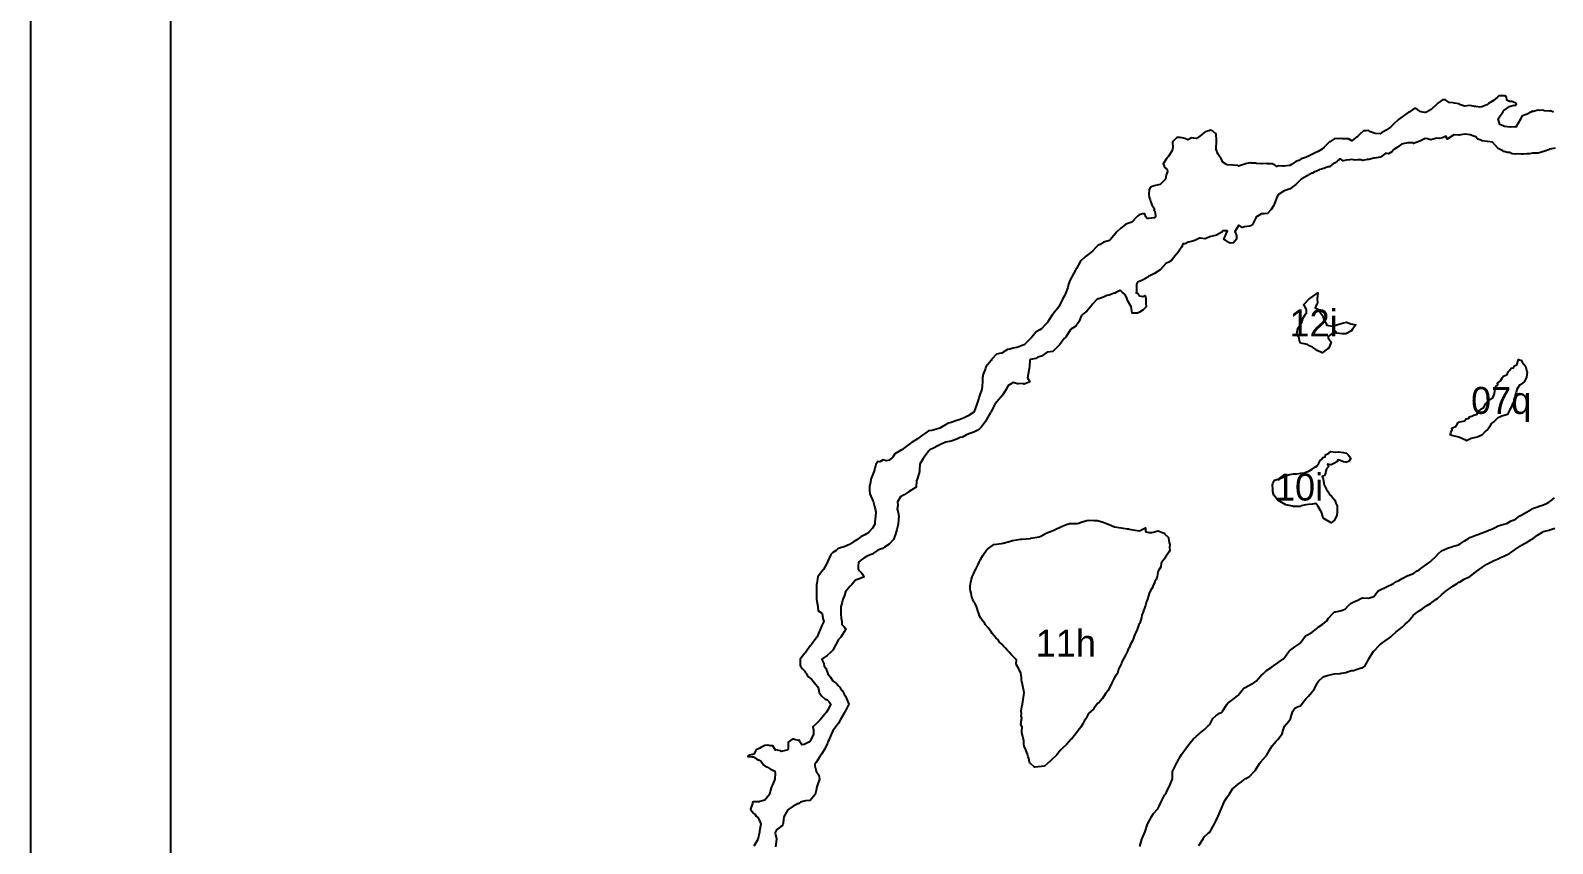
# Model space of a CAD drawing. Header units: millimetres. Extents: x 0 to 600, y 0 to 900.
# Drawn here: x 0 to 140.9, y 592 to 667.3 of the extents above; entities that cross this region are included whole.
import ezdxf
from ezdxf.enums import TextEntityAlignment as Align

# ---------------------------------------------------------------- set-up
doc = ezdxf.new("R2010")
doc.units = ezdxf.units.MM
for name, color, linetype in [('CORTE', 1, 'Continuous'), ('GRABADO', 5, 'Continuous'), ('HOJA', 8, 'Continuous')]:
    doc.layers.add(name, color=color, linetype=linetype)

msp = doc.modelspace()

# ---------------------------------------------------------------- linework, layer by layer
at = {"layer": 'CORTE'}
for points in [[(13, 377.07), (13, 627.09), (13, 627.13), (13, 627.58), (13, 627.58), (13, 642), (13, 642), (13, 642.16), (13, 642.63), (13, 642.63), (13, 643.42), (13, 644.02), (13, 645.05), (13, 645.07), (13, 645.47), (13, 645.77), (13, 645.77), (13, 645.91), (13, 645.91), (13, 646.1), (13, 646.25), (13, 646.79), (13, 647.56), (13, 657.51), (13, 657.59), (13, 657.64), (13, 657.79), (13, 658.26), (13, 658.68), (13, 659.4), (13, 669.77)], [(141.17, 656.36), (140.69, 656.26), (140.66, 656.25), (140.56, 656.21), (140.13, 656.04), (140, 656.03), (139.61, 655.88), (139.35, 655.89), (139.08, 655.9), (138.8, 655.83), (138.55, 655.84), (138.24, 655.79), (138.02, 655.79), (137.73, 655.82), (137.5, 655.79), (137.21, 655.84), (136.96, 655.95), (136.77, 655.94), (136.42, 656.06), (136.34, 656.11), (136.14, 656.21), (135.96, 656.29), (135.89, 656.33), (135.64, 656.61), (135.39, 656.91), (134.91, 656.96), (134.87, 656.98), (134.42, 657.02), (134.33, 657.1), (134.01, 657.19), (133.8, 657.42), (133.7, 657.45), (133.3, 657.6), (133.3, 657.6), (132.84, 657.65), (132.81, 657.64), (132.43, 657.6), (132.29, 657.57), (132.26, 657.57), (131.78, 657.59), (131.19, 657.2), (131.1, 657.46), (130.73, 657.32), (130.46, 657.26), (130.19, 657.28), (129.89, 657.18), (129.66, 657.13), (129.36, 657.23), (129.15, 657.26), (128.77, 657.07), (128.64, 657.01), (128.39, 656.91), (128.07, 656.79), (128.02, 656.84), (127.57, 656.86), (127.54, 656.85), (127.07, 656.77), (126.94, 656.72), (126.57, 656.46), (126.24, 656.23), (126.05, 656.01), (125.73, 655.82), (125.49, 655.89), (124.99, 655.52), (124.97, 655.51), (124.44, 655.43), (124.38, 655.43), (123.92, 655.31), (123.76, 655.31), (123.38, 655.22), (123.19, 655.27), (122.87, 655.26), (122.65, 655.24), (122.34, 655.31), (122.17, 655.27), (121.83, 655.23), (121.55, 655.17), (121.29, 655.36), (121.17, 655.3), (120.82, 655), (120.54, 654.83), (120.28, 654.64), (120.13, 654.63), (119.75, 654.47), (119.43, 654.39), (119.24, 654.29), (118.86, 654.13), (118.71, 654.05), (118.64, 654.03), (118.2, 653.79), (117.72, 653.5), (117.68, 653.47), (117.64, 653.45), (117.16, 652.98), (116.83, 652.75), (116.63, 652.58), (116.46, 652.53), (116.1, 652.41), (115.64, 652.13), (115.59, 652.11), (115.55, 652.07), (115.41, 651.82), (115.24, 651.39), (115.09, 651.01), (114.88, 650.68), (114.53, 650.32), (114.23, 650.28), (114, 650.26), (113.52, 650.01), (113.49, 650), (113.48, 649.99), (113.46, 649.92), (113.14, 649.29), (112.96, 649.16), (112.85, 649.13), (112.42, 649.06), (112.2, 649), (111.9, 649.23), (111.51, 648.63), (111.66, 648.26), (111.68, 647.92), (111.4, 647.58), (111.1, 647.55), (110.79, 647.72), (110.72, 647.79), (110.5, 647.91), (110.78, 648.59), (110.85, 648.65), (110.84, 648.67), (110.81, 648.7), (110.42, 648.7), (110.37, 648.69), (110.32, 648.59), (109.82, 648.3), (109.56, 648.24), (109.29, 648.17), (108.88, 648.02), (108.76, 647.96), (108.35, 648.03), (108.25, 648.01), (107.95, 647.88), (107.73, 647.78), (107.63, 647.75), (107.21, 647.64), (106.92, 647.5), (106.71, 647.5), (106.61, 647.22), (106.19, 646.61), (106.08, 646.51), (105.66, 645.95), (105.41, 645.8), (105.13, 645.67), (104.62, 645.12), (104.62, 645.11), (104.61, 645.1), (104.08, 644.74), (103.66, 644.55), (103.56, 644.49), (103.46, 644.41), (103.03, 644.15), (102.75, 644.04), (102.52, 643.94), (102.4, 643.76), (102.42, 643.61), (102.4, 643.08), (102.37, 642.93), (102.5, 642.97), (102.69, 642.69), (102.99, 642.62), (103.22, 642.71), (103.27, 642.4), (103.29, 641.99), (103.31, 641.67), (103.04, 641.38), (102.69, 641.18), (102.49, 641.09), (102, 641.08), (101.91, 641.7), (101.92, 641.72), (101.9, 641.73), (101.68, 642.09), (101.55, 642.36), (101.5, 642.55), (101.37, 642.78), (101.27, 642.88), (101.07, 643.03), (100.95, 643.15), (100.91, 643.17), (100.57, 643.02), (100.4, 642.94), (100.34, 642.93), (99.88, 642.75), (99.66, 642.71), (99.37, 642.57), (98.91, 642.42), (98.85, 642.4), (98.75, 642.33), (98.35, 641.9), (98.15, 641.65), (97.82, 641.26), (97.41, 640.94), (97.31, 640.86), (97.06, 640.27), (96.78, 639.86), (96.31, 639.56), (96.26, 639.49), (95.86, 638.87), (95.73, 638.73), (95.3, 638.17), (95.21, 638.08), (94.97, 637.85), (94.67, 637.53), (94.15, 637.48), (94.15, 637.48), (94.13, 637.47), (93.62, 637.11), (93.27, 637), (93.09, 636.88), (92.57, 636.78), (92.57, 636.78), (92.56, 636.78), (92.54, 636.72), (92.52, 636.13), (92.48, 635.94), (92.37, 635.43), (92.33, 635.08), (92.55, 634.71), (92.01, 634.49), (91.91, 634.56), (91.5, 634.54), (91.38, 634.54), (90.98, 634.65), (90.98, 634.65), (90.51, 634.36), (90.34, 634.02), (89.99, 633.49), (89.89, 633.32), (89.46, 632.83), (89.3, 632.63), (88.95, 631.96), (88.94, 631.94), (88.9, 631.87), (88.53, 631.24), (88.42, 631.06), (88.05, 630.54), (87.88, 630.36), (87.65, 630.22), (87.34, 630.05), (86.88, 629.9), (86.82, 629.87), (86.68, 629.82), (86.29, 629.61), (86.1, 629.56), (85.77, 629.4), (85.35, 629.26), (85.24, 629.24), (84.72, 629.12), (84.21, 628.9), (83.95, 628.78), (83.69, 628.6), (83.29, 628.44), (83.19, 628.33), (82.76, 627.76), (82.67, 627.63), (82.36, 627.09), (82.31, 626.61), (82.32, 626.41), (82.16, 625.89), (82.1, 625.7), (82.05, 625.56), (82, 624.98), (81.6, 624.73), (81.26, 624.51), (81.08, 624.38), (80.89, 624.27), (80.57, 624.08), (80.29, 623.62), (80.32, 623.27), (80.26, 622.94), (80.33, 622.61), (80.41, 622.26), (80.39, 621.98), (80.34, 621.54), (80.22, 621.05), (80.17, 620.84), (80.06, 620.53), (79.9, 620.13), (79.52, 619.7), (79.08, 619.41), (78.99, 619.35), (78.9, 619.29), (78.46, 619.13), (78.05, 618.85), (77.94, 618.77), (77.76, 618.71), (77.42, 618.56), (77.18, 618.39), (76.9, 618.22), (76.66, 618.04), (76.63, 617.67), (76.63, 617.41), (76.75, 617.21), (76.91, 617.08), (77.05, 616.91), (77.18, 616.65), (76.89, 616.55), (76.77, 616.47), (76.38, 616.36), (76.06, 615.95), (75.87, 615.76), (75.48, 615.27), (75.36, 614.95), (75.23, 614.59), (75.16, 614.32), (75.03, 613.9), (75.05, 613.5), (75.03, 613.22), (75.07, 612.85), (75.14, 612.53), (75.13, 612.25), (75.35, 612.03), (75.39, 611.94), (75.49, 611.85), (75.35, 611.56), (75.04, 611.09), (74.83, 610.85), (74.58, 610.41), (74.3, 609.89), (74.11, 609.69), (73.77, 609.39), (73.27, 609.04), (73.27, 609.03), (73.27, 609.02), (73.45, 608.63), (73.5, 608.39), (73.64, 608.2), (73.79, 607.77), (73.82, 607.73), (73.82, 607.7), (74.07, 607.39), (74.3, 607.05), (74.31, 607.04), (74.32, 607.02), (74.64, 606.78), (74.82, 606.58), (74.93, 606.45), (74.99, 606.32), (75.19, 606.1), (75.35, 605.81), (75.42, 605.71), (75.48, 605.61), (75.62, 605.26), (75.77, 604.88), (75.53, 604.39), (75.42, 604.16), (75.35, 604.03), (75.02, 603.46), (74.83, 603.13), (74.55, 602.76), (74.31, 602.4), (74.13, 602.07), (73.91, 601.54), (73.83, 601.38), (73.79, 601.27), (73.53, 600.68), (73.26, 600.24), (73.05, 599.98), (72.74, 599.49), (72.62, 599.31), (72.62, 599.17), (72.75, 598.66), (72.99, 598.29), (73.06, 597.94), (72.88, 597.4), (72.81, 597.23), (72.75, 596.88), (72.65, 596.52), (72.19, 595.97), (71.75, 595.92), (71.65, 595.89), (71.3, 595.79), (71.14, 595.69), (71.04, 595.66), (70.62, 595.42), (70.14, 595.1), (70.12, 595.09), (69.75, 594.44), (69.71, 593.9), (69.68, 593.74), (69.59, 593.61), (69.44, 593.53), (69.08, 593.25), (68.99, 593.06), (68.97, 592.93), (69.08, 592.42), (69.08, 592.42), (69.1, 592.41), (69.09, 592.37), (69.09, 592.37), (68.99, 591.68)], [(102.72, 591.71), (102.91, 592.38), (102.92, 592.41), (102.93, 592.44), (103.2, 593.1), (103.43, 593.77), (103.44, 593.8), (103.45, 593.83), (103.83, 594.5), (103.98, 594.77), (104.4, 595.2), (104.5, 595.43), (104.72, 595.89), (105.02, 596.44), (105.12, 596.59), (105.25, 596.88), (105.46, 597.28), (105.54, 597.45), (105.73, 597.95), (105.73, 598.2), (105.73, 598.65), (106.07, 599.31), (106.1, 599.37), (106.21, 599.56), (106.5, 600.06), (106.59, 600.22), (106.97, 600.76), (107.12, 600.99), (107.51, 601.46), (107.65, 601.63), (107.98, 601.9), (108.18, 602.11), (108.25, 602.17), (108.7, 602.52), (109.06, 602.86), (109.21, 603.01), (109.48, 603.54), (109.75, 603.81), (110.11, 604.04), (110.27, 604.11), (110.38, 604.24), (110.78, 604.84), (110.85, 604.94), (111.32, 605.32), (111.75, 605.64), (111.83, 605.71), (112.32, 606.32), (112.36, 606.37), (112.41, 606.39), (112.89, 606.65), (113.31, 606.89), (113.41, 606.95), (113.5, 607.02), (113.92, 607.5), (114.16, 607.72), (114.45, 607.98), (114.85, 608.25), (114.98, 608.33), (115.1, 608.42), (115.5, 608.72), (115.97, 609.03), (116.02, 609.06), (116.06, 609.1), (116.53, 609.76), (116.59, 609.81), (117.07, 610.18), (117.53, 610.5), (117.58, 610.54), (118.07, 611.19), (118.11, 611.23), (118.17, 611.26), (118.64, 611.5), (119.1, 611.89), (119.16, 611.93), (119.24, 612), (119.68, 612.3), (120.02, 612.58), (120.19, 612.85), (120.58, 613.27), (120.74, 613.43), (120.87, 613.43), (121.28, 613.52), (121.5, 613.59), (121.77, 613.71), (122, 613.97), (122.3, 614.23), (122.6, 614.37), (122.83, 614.48), (123.25, 614.68), (123.36, 614.71), (123.41, 614.73), (123.9, 614.69), (124.39, 614.84), (124.78, 615.36), (124.92, 615.44), (125.02, 615.5), (125.45, 615.67), (125.82, 615.87), (125.97, 615.93), (126.2, 616.06), (126.49, 616.23), (126.7, 616.34), (127.01, 616.52), (127.48, 616.76), (127.54, 616.78), (127.56, 616.8), (128.06, 616.99), (128.4, 617.22), (128.57, 617.33), (128.75, 617.45), (129.09, 617.7), (129.5, 617.99), (129.61, 618.07), (129.69, 618.14), (130.13, 618.54), (130.38, 618.83), (130.66, 619.08), (130.94, 619.2), (131.2, 619.32), (131.69, 619.49), (131.73, 619.5), (131.9, 619.54), (132.24, 619.63), (132.38, 619.73), (132.76, 619.97), (133.16, 620.23), (133.28, 620.3), (133.37, 620.34), (133.82, 620.53), (134.11, 620.63), (134.34, 620.7), (134.85, 620.91), (134.86, 620.92), (134.89, 620.93), (135.38, 621.11), (135.61, 621.24), (135.91, 621.38), (136.34, 621.51), (136.43, 621.54), (136.7, 621.62), (136.95, 621.77), (137.11, 621.84), (137.47, 621.98), (137.92, 622.31), (137.99, 622.36), (138.03, 622.37), (138.51, 622.65), (138.95, 622.89), (139.03, 622.95), (139.18, 623.01), (139.57, 623.15), (139.71, 623.2), (140.09, 623.34), (140.45, 623.5), (140.6, 623.58), (140.79, 623.7), (141.13, 623.97)]]:
    msp.add_lwpolyline(points, dxfattribs=at)
for points in [[(117.59, 638.31), (117.56, 638.38), (117.49, 638.53), (117.46, 638.8), (117.41, 638.91), (117.27, 639.21), (117.35, 639.65), (117.36, 639.66), (117.36, 639.69), (117.66, 640.15), (117.74, 640.3), (117.82, 640.59), (118.06, 640.99), (118.14, 641.06), (118.14, 641.15), (118.14, 641.43), (118, 641.71), (117.89, 641.84), (118.03, 642), (118.36, 642.38), (118.56, 642.49), (119.2, 642.95), (119.13, 642.41), (119.16, 642.02), (119.13, 641.96), (119.12, 641.94), (118.97, 641.58), (119.23, 641.44), (119.36, 641.22), (119.54, 641), (119.65, 640.83), (119.77, 640.47), (119.8, 640.44), (119.91, 640.23), (120.01, 640.02), (120.01, 639.98), (120.2, 639.93), (120.56, 639.89), (121.05, 640.02), (121.59, 640.19), (121.86, 640.23), (122.25, 640.08), (122.71, 640.01), (122.42, 639.61), (122.33, 639.43), (121.79, 639.18), (121.47, 639.17), (120.92, 639.24), (120.88, 639.37), (120.63, 639.38), (120.53, 639.19), (120.17, 638.91), (120.15, 638.78), (120.21, 638.71), (120.44, 638.38), (120.25, 637.92), (120.24, 637.9), (120.24, 637.87), (120.11, 637.77), (119.6, 637.42), (119.14, 637.62), (119.01, 637.71), (118.72, 637.94), (118.44, 638.04), (118.24, 638.18), (117.77, 638.26), (117.59, 638.31)], [(138.57, 635.62), (138.52, 635.14), (138.5, 635.06), (138.31, 634.72), (138.02, 634.51), (137.98, 634.43), (137.88, 634.41), (137.71, 634.15), (137.62, 634.01), (137.58, 633.74), (137.47, 633.5), (137.46, 633.32), (137.36, 632.97), (137.34, 632.88), (137.21, 632.63), (137.15, 632.51), (137.17, 632.46), (136.96, 632.1), (136.87, 631.91), (136.75, 631.7), (136.47, 631.59), (136.23, 631.54), (135.84, 631.36), (135.83, 631.35), (135.81, 631.33), (135.53, 631.05), (135.26, 630.85), (135.21, 630.8), (135.13, 630.57), (135.01, 630.41), (134.93, 630.33), (134.7, 630.11), (134.42, 629.82), (134.41, 629.81), (134.39, 629.79), (133.95, 629.59), (133.69, 629.54), (133.41, 629.48), (132.98, 629.26), (132.93, 629.28), (132.26, 629.6), (131.6, 629.76), (131.56, 629.77), (131.47, 629.81), (131.49, 629.89), (131.52, 630), (131.64, 630.28), (131.6, 630.42), (132, 630.61), (132.19, 630.96), (132.23, 630.98), (132.26, 630.99), (132.77, 631.1), (132.94, 631.3), (133.16, 631.32), (133.26, 631.49), (133.55, 631.56), (133.64, 631.62), (133.97, 631.74), (134.06, 631.99), (134.19, 632.1), (134.32, 632.22), (134.56, 632.33), (134.62, 632.5), (134.76, 632.7), (135.02, 633.03), (135.05, 633.04), (135.06, 633.05), (135.42, 633.25), (135.52, 633.54), (135.56, 633.63), (135.61, 634.06), (135.64, 634.11), (135.69, 634.28), (135.86, 634.45), (135.84, 634.59), (136.11, 634.82), (136.3, 635.13), (136.35, 635.17), (136.4, 635.24), (136.73, 635.41), (136.84, 635.65), (136.94, 635.76), (137.1, 636), (137.33, 636.03), (137.42, 636.19), (137.63, 636.29), (137.75, 636.69), (137.76, 636.7), (137.79, 636.79), (138.1, 636.71), (138.12, 636.53), (138.44, 636.16), (138.54, 635.68), (138.57, 635.62)], [(118.3, 626.42), (118.68, 626.65), (119.03, 626.87), (119.08, 626.85), (119.07, 626.87), (119.28, 627.2), (119.42, 627.44), (119.55, 627.54), (119.68, 627.71), (119.89, 627.79), (119.9, 627.96), (120.21, 628.11), (120.4, 628.28), (120.85, 628.2), (121.12, 628.24), (121.57, 628.18), (121.85, 628.11), (122.02, 627.97), (122.26, 627.65), (122.06, 627.33), (121.86, 627.29), (121.81, 627.29), (121.59, 627.32), (121.12, 627.51), (121.03, 627.47), (121.03, 627.35), (120.68, 627.16), (120.43, 627.04), (120.09, 627.11), (120.19, 626.85), (120, 626.68), (119.92, 626.33), (119.91, 626.24), (119.78, 626.03), (119.6, 625.96), (119.66, 625.85), (119.75, 625.36), (119.77, 625.32), (119.8, 625.19), (119.96, 624.82), (120.15, 624.55), (120.28, 624.3), (120.48, 624.14), (120.79, 623.77), (120.87, 623.48), (121, 623.23), (121, 622.82), (120.98, 622.68), (120.95, 622.33), (120.84, 622.13), (120.74, 621.92), (120.43, 621.67), (119.71, 622.11), (119.66, 622.24), (119.53, 622.66), (119.46, 622.81), (119.23, 623.17), (119.01, 623.46), (118.7, 623.39), (118.35, 623.35), (118.09, 623.33), (117.67, 623.23), (117.59, 623.19), (116.95, 623.19), (116.86, 623.2), (116.23, 623.34), (115.65, 623.67), (115.51, 623.75), (115.14, 624.22), (115.05, 624.57), (115.03, 624.77), (115.01, 625.14), (115.04, 625.32), (115.18, 625.61), (115.54, 625.7), (115.71, 625.76), (115.99, 625.89), (116.13, 625.96), (116.22, 626.02), (116.59, 626.15), (116.95, 626.2), (117.24, 626.2), (117.64, 626.28), (117.83, 626.28), (118.28, 626.42), (118.3, 626.42)], [(93.93, 599.18), (93.93, 599.17), (93.9, 599.15), (93.02, 599.03), (92.98, 599.04), (92.57, 599.41), (92.55, 599.44), (92.52, 599.51), (92.44, 599.85), (92.37, 599.99), (92.33, 600.26), (92.2, 600.55), (92.17, 600.66), (92.01, 601), (92, 601.07), (91.99, 601.11), (91.99, 601.49), (91.93, 601.77), (91.89, 601.89), (91.8, 602.21), (91.81, 602.31), (91.79, 602.38), (91.84, 602.74), (91.7, 603.04), (91.73, 603.17), (91.74, 603.26), (91.78, 603.58), (91.73, 603.81), (91.77, 604.01), (91.74, 604.24), (91.77, 604.44), (91.8, 604.63), (91.86, 604.87), (91.88, 605.1), (91.92, 605.3), (91.94, 605.51), (91.99, 605.73), (92, 605.94), (91.99, 606.13), (91.96, 606.23), (91.9, 606.54), (91.82, 606.84), (91.81, 606.95), (91.76, 607.16), (91.75, 607.37), (91.73, 607.5), (91.7, 607.77), (91.56, 608.04), (91.52, 608.15), (91.31, 608.52), (91.29, 608.56), (91.28, 608.62), (91.3, 608.98), (91.19, 609.11), (90.96, 609.32), (90.82, 609.49), (90.63, 609.69), (90.46, 609.86), (90.28, 610.07), (90.11, 610.25), (89.93, 610.44), (89.73, 610.61), (89.59, 610.82), (89.4, 611.02), (89.24, 611.19), (89.06, 611.43), (88.95, 611.57), (88.75, 611.86), (88.68, 611.95), (88.41, 612.26), (88.36, 612.34), (88.1, 612.7), (88.09, 612.72), (88.01, 612.85), (87.85, 613.12), (87.83, 613.19), (87.71, 613.53), (87.65, 613.75), (87.6, 613.93), (87.43, 614.25), (87.39, 614.32), (87.24, 614.61), (87.2, 614.72), (87.18, 614.77), (87.09, 615.14), (87.05, 615.38), (87, 615.56), (87.01, 615.85), (87.03, 616), (87.08, 616.17), (87.13, 616.44), (87.2, 616.66), (87.31, 616.9), (87.52, 617.34), (87.53, 617.36), (87.54, 617.39), (87.74, 617.81), (87.83, 618.02), (87.97, 618.27), (88.19, 618.65), (88.24, 618.73), (88.53, 619.13), (88.59, 619.21), (88.61, 619.23), (88.73, 619.32), (89.2, 619.67), (89.92, 619.76), (90.07, 619.79), (90.54, 619.92), (90.83, 620.01), (90.93, 620.03), (91.68, 620.15), (91.81, 620.16), (92.59, 620.23), (92.62, 620.24), (93.41, 620.37), (93.55, 620.44), (94.04, 620.71), (94.6, 620.92), (94.76, 620.98), (94.93, 621.09), (95.42, 621.3), (96, 621.54), (96.14, 621.58), (96.2, 621.59), (96.47, 621.6), (96.93, 621.59), (97.06, 621.63), (97.29, 621.72), (97.8, 621.89), (97.99, 621.9), (98.48, 621.89), (98.71, 621.88), (98.81, 621.88), (99.34, 621.74), (99.64, 621.62), (99.87, 621.52), (100.36, 621.3), (100.37, 621.29), (100.39, 621.29), (100.99, 621.19), (101.55, 621.1), (101.68, 621.12), (101.72, 621.07), (102.26, 620.98), (102.68, 620.94), (103.23, 621.19), (103.26, 620.85), (103.54, 620.78), (103.83, 620.78), (104.41, 620.92), (104.88, 620.73), (104.99, 620.7), (105.01, 620.66), (105.37, 620.31), (105.39, 620.26), (105.39, 620.21), (105.44, 619.85), (105.51, 619.66), (105.48, 619.41), (105.51, 619.09), (105.41, 618.94), (105.1, 618.48), (105.1, 618.48), (105.1, 618.47), (104.73, 618), (104.69, 617.93), (104.66, 617.59), (104.43, 617.18), (104.4, 617.13), (104.4, 617.06), (104.32, 616.7), (104.23, 616.41), (104.12, 616.24), (103.98, 615.88), (103.93, 615.79), (103.91, 615.75), (103.69, 615.33), (103.58, 615.11), (103.52, 614.9), (103.42, 614.59), (103.37, 614.45), (103.34, 614.37), (103.24, 614.01), (103.1, 613.62), (103.07, 613.57), (103.05, 613.48), (102.92, 613.13), (102.87, 612.89), (102.8, 612.69), (102.71, 612.39), (102.64, 612.24), (102.61, 612.15), (102.48, 611.79), (102.33, 611.44), (102.27, 611.34), (102.21, 611.16), (102.09, 610.9), (102.04, 610.75), (101.86, 610.44), (101.72, 610.08), (101.65, 609.98), (101.59, 609.79), (101.45, 609.54), (101.4, 609.42), (101.2, 609.07), (101.06, 608.79), (101.02, 608.63), (100.85, 608.31), (100.78, 608.17), (100.75, 608.12), (100.64, 607.73), (100.43, 607.43), (100.34, 607.27), (100.17, 606.9), (100.14, 606.82), (100.11, 606.77), (99.87, 606.36), (99.78, 606.13), (99.58, 605.89), (99.36, 605.55), (99.25, 605.41), (98.91, 605.01), (98.81, 604.93), (98.47, 604.48), (98.46, 604.46), (97.96, 604), (97.95, 603.98), (97.9, 603.89), (97.72, 603.52), (97.6, 603.38), (97.44, 603.06), (97.26, 602.74), (97.12, 602.58), (96.82, 602.19), (96.75, 602.11), (96.38, 601.65), (96.36, 601.63), (96.16, 601.4), (95.94, 601.15), (95.92, 601.13), (95.57, 600.81), (95.4, 600.65), (95.39, 600.65), (95.35, 600.59), (95.04, 600.18), (94.96, 600.11), (94.51, 599.68), (94.45, 599.63), (93.93, 599.18)]]:
    msp.add_lwpolyline(points, close=True, dxfattribs=at)
at = {"layer": 'GRABADO'}
for points in [[(13, 377.07), (13, 596.92), (13, 596.92), (13, 596.98), (13, 597.55), (13, 597.55), (13, 616.09), (13, 616.09), (13, 616.3), (13, 616.9), (13, 616.9), (13, 617.91), (13, 618.69), (13, 620.02), (13, 620.04), (13, 620.55), (13, 620.94), (13, 620.94), (13, 621.11), (13, 621.11), (13, 621.36), (13, 621.55), (13, 622.26), (13, 623.23), (13, 636.03), (13, 636.14), (13, 636.2), (13, 636.39), (13, 637), (13, 637.53), (13, 638.46), (13, 651.8), (13, 651.8), (13, 651.87), (13, 665.2), (13, 665.55), (13, 665.76), (13, 665.9), (13, 666.07), (13, 666.67), (13, 667.18), (13, 667.8)], [(141.02, 659.69), (140.74, 659.81), (140.65, 659.78), (140.2, 659.82), (140.1, 659.86), (139.72, 659.85), (139.6, 659.87), (139.13, 659.76), (139.08, 659.78), (138.91, 659.69), (138.58, 659.5), (138.39, 659.44), (138.08, 659.32), (137.97, 659.03), (137.54, 658.31), (137.03, 658.33), (137, 658.31), (136.48, 658.36), (136.42, 658.4), (136.05, 658.55), (135.91, 659.07), (136.36, 659.75), (136.38, 659.79), (136.4, 659.82), (136.43, 659.84), (136.95, 660.2), (137.36, 660.34), (137.47, 660.32), (137.59, 660.45), (137.55, 660.52), (137.47, 660.55), (137.18, 660.66), (136.96, 660.69), (136.7, 660.81), (136.66, 661.1), (136.52, 661.19), (136.45, 661.21), (136.01, 661.19), (135.95, 661.21), (135.83, 661.09), (135.46, 660.76), (135, 660.48), (134.93, 660.43), (134.86, 660.38), (134.39, 660.19), (134.2, 660.16), (133.84, 660.21), (133.7, 660.2), (133.3, 660.32), (133.28, 660.32), (132.79, 660.23), (132.69, 660.26), (132.4, 660.38), (132.3, 660.46), (132.26, 660.47), (131.85, 660.53), (131.74, 660.56), (131.36, 660.59), (131.19, 660.71), (131.01, 660.82), (130.73, 660.83), (130.32, 660.51), (130.24, 660.46), (130.19, 660.4), (129.7, 659.94), (129.25, 659.69), (129.16, 659.66), (129.12, 659.65), (128.88, 659.68), (128.64, 659.76), (128.57, 659.8), (128.32, 660.03), (128.11, 660.04), (127.65, 659.69), (127.61, 659.66), (127.57, 659.65), (127.09, 659.33), (126.67, 659), (126.58, 658.91), (126.31, 658.66), (126.05, 658.41), (125.93, 658.31), (125.52, 658.03), (125.11, 657.76), (124.98, 657.67), (124.5, 657.71), (124.41, 657.74), (124.08, 657.87), (123.89, 657.99), (123.67, 657.97), (123.42, 657.97), (123.06, 657.62), (122.91, 657.48), (122.69, 657.32), (122.35, 657.04), (122.03, 657.21), (121.82, 657.21), (121.53, 657.22), (121.29, 657.26), (121.02, 657.23), (120.79, 657.25), (120.3, 656.94), (120.29, 656.94), (120.28, 656.93), (119.78, 656.44), (119.54, 656.22), (119.24, 656.05), (119.03, 655.95), (118.71, 655.81), (118.21, 655.54), (118.18, 655.53), (118.14, 655.52), (117.67, 655.36), (117.44, 655.22), (117.15, 655.13), (116.75, 654.83), (116.61, 654.76), (116.55, 654.75), (116.08, 654.7), (115.97, 654.68), (115.56, 654.71), (115.42, 654.65), (115.16, 654.83), (115.03, 654.88), (115, 654.89), (114.55, 654.9), (114.49, 654.92), (114.04, 654.9), (113.98, 654.89), (113.53, 654.94), (113.44, 654.96), (113.04, 654.97), (112.93, 654.99), (112.48, 654.89), (112.43, 654.87), (112.23, 654.82), (111.87, 654.7), (111.81, 654.75), (111.36, 654.77), (111.33, 654.78), (110.83, 654.8), (110.81, 654.81), (110.76, 654.83), (110.41, 655.05), (110.25, 655.41), (110.21, 655.47), (110.12, 655.54), (109.93, 655.84), (109.8, 656.26), (109.78, 656.36), (109.81, 656.98), (109.81, 657.1), (109.78, 657.68), (109.78, 657.69), (109.77, 657.69), (109.49, 657.94), (109.27, 658.01), (109.01, 657.92), (108.78, 657.87), (108.45, 657.61), (108.27, 657.48), (107.98, 657.24), (107.69, 657.28), (107.5, 657.31), (107.18, 657.13), (106.89, 657.25), (106.64, 657.31), (106.46, 657.34), (106.16, 657.34), (105.74, 656.95), (105.77, 656.39), (105.75, 656.26), (105.68, 656.08), (105.33, 655.54), (105.15, 655.34), (104.87, 654.89), (104.96, 654.68), (105.14, 654.48), (105.26, 654.37), (105.27, 654.19), (105.16, 653.88), (105.09, 653.47), (104.6, 652.99), (104.18, 652.89), (104.06, 652.87), (103.7, 652.75), (103.59, 652.53), (103.54, 652.11), (103.55, 652.06), (103.59, 651.81), (103.69, 651.57), (103.71, 651.44), (103.84, 651.1), (104.08, 650.73), (104.03, 650.6), (104.11, 650.52), (104.16, 650.09), (104.16, 650), (104.08, 649.92), (104.01, 649.9), (103.53, 649.84), (103.39, 649.84), (103.29, 650), (103.18, 650.26), (103.01, 650.26), (102.66, 650.17), (102.52, 650.07), (102.42, 649.98), (101.99, 649.51), (101.52, 649.36), (101.47, 649.33), (101.39, 649.28), (100.95, 648.95), (100.56, 648.59), (100.44, 648.43), (100.01, 647.89), (99.9, 647.81), (99.81, 647.78), (99.37, 647.66), (99.05, 647.45), (98.86, 647.36), (98.69, 647.2), (98.34, 646.82), (97.93, 646.5), (97.82, 646.41), (97.63, 646.25), (97.3, 645.96), (97.19, 645.82), (96.86, 645.22), (96.8, 645.13), (96.79, 645.11), (96.43, 644.44), (96.27, 644.16), (96.11, 643.76), (96.04, 643.45), (95.91, 643.06), (95.75, 642.68), (95.57, 642.36), (95.22, 641.67), (95.21, 641.65), (94.69, 641.01), (94.64, 640.96), (94.36, 640.51), (94.2, 640.27), (94.17, 640.21), (93.99, 640.03), (93.63, 639.63), (93.47, 639.55), (93.11, 639.34), (92.71, 638.87), (92.6, 638.74), (92.22, 638.37), (92.07, 638.21), (91.99, 638.16), (91.52, 637.96), (91.33, 637.91), (90.99, 637.84), (90.69, 637.75), (90.48, 637.71), (90.08, 637.47), (89.96, 637.38), (89.87, 637.36), (89.44, 637.27), (89, 636.78), (88.94, 636.71), (88.47, 636.1), (88.43, 635.97), (88.22, 635.43), (88.16, 635.08), (88.14, 634.75), (88.11, 634.32), (88.08, 634.04), (87.91, 633.52), (87.85, 633.34), (87.82, 633.22), (87.64, 632.64), (87.38, 631.96), (87.35, 631.92), (86.83, 631.58), (86.45, 631.4), (86.3, 631.32), (85.99, 631.21), (85.77, 631.13), (85.69, 631.1), (85.24, 630.95), (85.01, 630.89), (84.74, 630.75), (84.37, 630.52), (84.21, 630.43), (84.11, 630.4), (83.68, 630.29), (83.43, 630.2), (83.16, 630.19), (82.68, 629.83), (82.65, 629.81), (82.63, 629.8), (82.13, 629.43), (81.63, 629.13), (81.61, 629.11), (81.57, 629.09), (81.08, 628.73), (80.67, 628.44), (80.56, 628.35), (80.42, 628.26), (80.05, 628.06), (79.85, 627.76), (79.5, 627.47), (79.23, 627.41), (78.96, 627.49), (78.65, 627.31), (78.46, 627.34), (78.27, 627.08), (78.19, 626.69), (78.1, 626.39), (77.97, 626.09), (77.81, 625.7), (77.78, 625.44), (77.69, 625.02), (77.7, 624.66), (77.71, 624.35), (77.81, 624.15), (77.97, 623.79), (78.01, 623.71), (78.02, 623.66), (78.14, 623.19), (78.23, 622.96), (78.29, 622.66), (78.24, 622.24), (78.17, 621.8), (78.17, 621.53), (77.96, 621.18), (77.62, 620.8), (77.42, 620.65), (77.25, 620.57), (76.9, 620.37), (76.51, 620.1), (76.37, 620.01), (76.25, 619.94), (75.85, 619.67), (75.35, 619.44), (75.31, 619.43), (75.21, 619.4), (74.8, 619.28), (74.59, 619.12), (74.29, 618.92), (74.12, 618.73), (73.8, 618.06), (73.79, 618.05), (73.79, 618.04), (73.43, 617.35), (73.26, 617.12), (72.9, 616.66), (72.8, 616.06), (72.79, 615.99), (72.78, 615.35), (72.78, 615.3), (72.78, 614.65), (72.78, 614.61), (72.87, 614.09), (72.91, 613.93), (72.94, 613.52), (73.24, 613.34), (73.29, 613.3), (73.31, 613.24), (73.39, 612.71), (73.46, 612.52), (73.27, 612.15), (73.12, 611.8), (72.94, 611.37), (72.83, 611.1), (72.73, 610.97), (72.31, 610.4), (72.21, 610.27), (71.79, 609.7), (71.69, 609.59), (71.28, 609.03), (71.26, 608.48), (71.3, 608.4), (71.49, 608.14), (71.69, 607.92), (71.76, 607.79), (71.82, 607.71), (71.99, 607.43), (72.2, 607.3), (72.33, 607.19), (72.47, 607.02), (72.6, 606.84), (72.73, 606.7), (72.88, 606.51), (72.98, 606.3), (73.02, 605.97), (73.25, 605.64), (73.55, 605.36), (73.76, 605.27), (73.92, 605.13), (74.1, 604.89), (73.79, 604.29), (73.72, 604.15), (73.25, 603.58), (73.12, 603.44), (72.73, 603.04), (72.45, 602.77), (72.49, 602.46), (72.5, 602.09), (72.21, 601.46), (72.07, 601.35), (71.65, 601.15), (71.43, 601.11), (71.23, 601.38), (71.21, 601.55), (71.11, 601.52), (70.75, 601.6), (70.59, 601.67), (70.15, 601.37), (70.15, 600.73), (70.13, 600.67), (70.07, 600.63), (70.05, 600.63), (69.52, 600.51), (69.45, 600.56), (69.01, 600.64), (68.99, 600.63), (68.73, 601.02), (68.48, 601.03), (68.29, 601.08), (67.99, 601.06), (67.64, 600.86), (67.48, 600.77), (67.21, 600.66), (66.97, 600.25), (66.58, 600.15), (66.44, 600.06), (66.42, 600.04), (66.42, 600.03), (66.42, 600.03), (66.84, 599.99), (66.94, 600.01), (67.25, 599.79), (67.48, 599.7), (67.65, 599.57), (67.79, 599.37), (67.9, 599.23), (68, 599.18), (68.26, 599.04), (68.52, 598.87), (68.62, 598.84), (68.92, 598.69), (68.97, 598.49), (68.94, 597.92), (68.72, 597.42), (68.63, 597.22), (68.56, 597.05), (68.42, 596.52), (68.01, 595.99), (67.54, 595.87), (67.46, 595.84), (66.97, 595.84), (66.94, 595.83), (66.86, 595.81), (66.87, 595.68), (66.67, 595.17), (66.81, 594.98), (66.98, 594.76), (67.09, 594.66), (67.19, 594.52), (67.38, 594.34), (67.51, 594.09), (67.61, 593.91), (67.63, 593.77), (67.52, 593.13), (67.51, 593.06), (67.5, 593.03), (67.35, 592.36), (66.99, 591.72)], [(108.17, 591.79), (108.59, 592.42), (108.69, 592.6), (109.09, 592.96), (109.22, 593.06), (109.26, 593.12), (109.39, 593.36), (109.64, 593.81), (109.73, 593.99), (109.96, 594.5), (110.25, 595.17), (110.25, 595.19), (110.27, 595.23), (110.56, 595.89), (110.78, 596.24), (111.01, 596.59), (111.31, 597.05), (111.62, 597.3), (111.84, 597.46), (112.14, 597.7), (112.36, 597.87), (112.55, 598), (112.88, 598.18), (113.35, 598.68), (113.39, 598.74), (113.79, 599.37), (113.92, 599.53), (114.38, 600.07), (114.44, 600.14), (114.81, 600.76), (114.96, 601.03), (115.35, 601.46), (115.49, 601.6), (115.91, 602.14), (115.99, 602.48), (116.11, 602.84), (116.53, 603.3), (116.66, 603.53), (116.77, 603.85), (116.89, 604.22), (117.06, 604.52), (117.38, 604.65), (117.59, 604.71), (117.75, 604.93), (118.1, 605.37), (118.33, 605.63), (118.62, 605.97), (118.88, 606.31), (119.14, 606.82), (119.27, 607.02), (119.69, 607.42), (120.07, 607.52), (120.23, 607.55), (120.71, 607.68), (120.76, 607.7), (121.27, 607.72), (121.28, 607.73), (121.36, 607.74), (121.81, 607.82), (121.87, 607.83), (122.33, 608), (122.51, 607.98), (122.84, 608.12), (123.22, 608.23), (123.35, 608.25), (123.54, 608.41), (123.84, 608.89), (123.91, 609.09), (124.37, 609.77), (124.39, 609.8), (124.9, 610.34), (125.09, 610.5), (125.43, 610.74), (125.83, 611.03), (125.95, 611.12), (126.04, 611.19), (126.47, 611.58), (126.85, 611.89), (127, 612.02), (127.29, 612.28), (127.52, 612.49), (127.62, 612.58), (128.04, 613.09), (128.26, 613.28), (128.57, 613.51), (128.89, 613.71), (129.09, 613.85), (129.27, 613.98), (129.62, 614.21), (129.99, 614.47), (130.14, 614.57), (130.28, 614.67), (130.66, 615.01), (131.1, 615.36), (131.19, 615.43), (131.28, 615.48), (131.71, 615.79), (132.1, 616.06), (132.24, 616.17), (132.33, 616.18), (132.76, 616.44), (133.22, 616.67), (133.28, 616.7), (133.37, 616.75), (133.8, 617.11), (134.26, 617.45), (134.32, 617.49), (134.38, 617.53), (134.85, 617.84), (135.34, 618.1), (135.38, 618.12), (135.44, 618.15), (135.9, 618.34), (136.12, 618.45), (136.42, 618.59), (136.94, 618.84), (136.94, 618.84), (136.94, 618.84), (137.46, 619.2), (137.96, 619.53), (137.99, 619.55), (138.01, 619.56), (138.51, 619.85), (138.93, 620.1), (139.03, 620.16), (139.14, 620.23), (139.55, 620.53), (139.99, 620.81), (140.09, 620.87), (140.32, 620.93), (140.62, 621), (140.68, 621.02), (141.14, 621.16)]]:
    msp.add_lwpolyline(points, dxfattribs=at)
at = {"layer": 'HOJA'}
msp.add_lwpolyline([(0, 0), (600, 0), (600, 900), (0, 900)], close=True, dxfattribs=at)

# ---------------------------------------------------------------- texts
at = {"layer": 'GRABADO'}
for s, p in [('12i', (118.81, 640.17)), ('07q', (136.18, 633)), ('10i', (117.46, 624.98)), ('11h', (95.87, 610.52))]:
    msp.add_text(s, height=2.5, dxfattribs=at).set_placement(p, align=Align.MIDDLE_CENTER)

doc.saveas('drawing.dxf')
